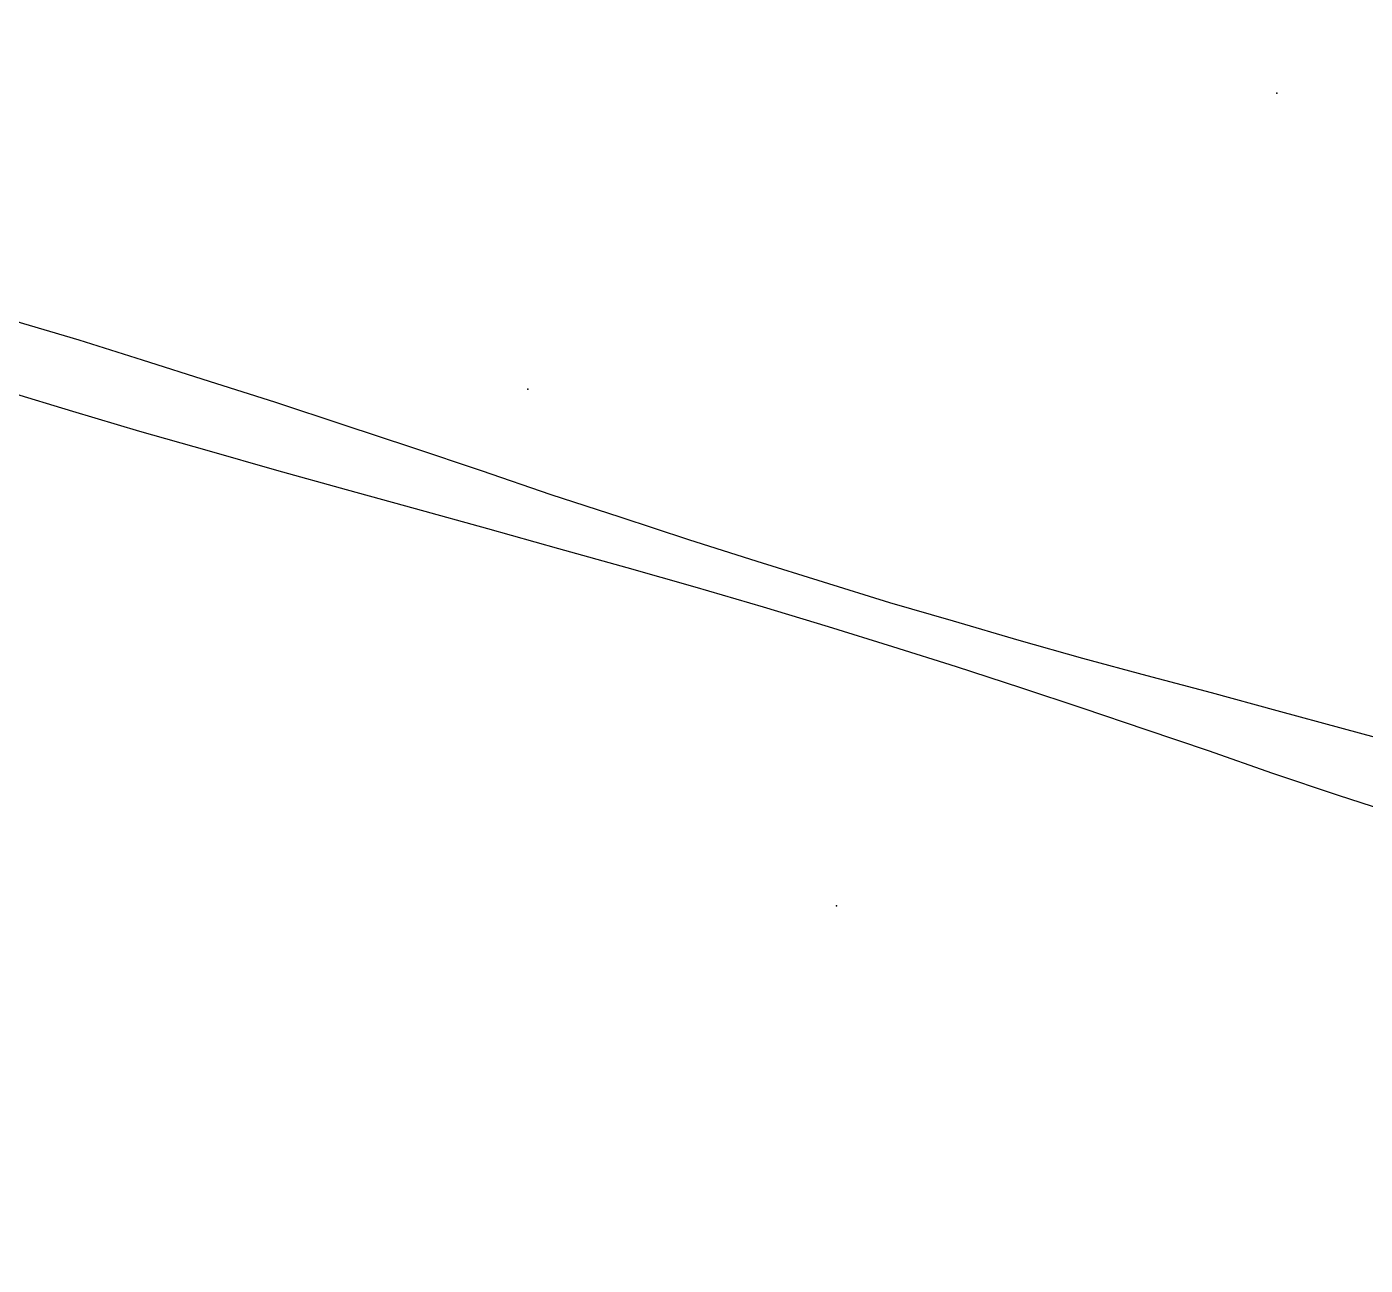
# Model space of a CAD drawing. Header units: metres. Extents: x -3.8 to 40, y -6 to 7.
# Drawn here: x 19.126 to 21.145, y -2.806 to -0.938 of the extents above; entities that cross this region are included whole.
import ezdxf

# ---------------------------------------------------------------- set-up
doc = ezdxf.new("R2010")
doc.units = ezdxf.units.M
for name, color, linetype in [('PATH', 1, 'Continuous'), ('POINTS', 5, 'Continuous'), ('WALLS', 2, 'Continuous')]:
    doc.layers.add(name, color=color, linetype=linetype)

msp = doc.modelspace()

# ---------------------------------------------------------------- linework, layer by layer
at = {"layer": 'PATH'}
for points in [[(21.214, -2.025, 1.176), (21.112, -1.997, 1.168), (21.012, -1.97, 1.16), (20.913, -1.943, 1.153), (20.816, -1.917, 1.148), (20.719, -1.891, 1.15), (20.623, -1.864, 1.146), (20.524, -1.835, 1.136), (20.428, -1.807, 1.13), (20.328, -1.776, 1.123), (20.228, -1.745, 1.117), (20.125, -1.712, 1.115), (20.021, -1.678, 1.113), (19.917, -1.644, 1.109), (19.812, -1.608, 1.098), (19.707, -1.573, 1.089), (19.605, -1.539, 1.084), (19.502, -1.505, 1.086), (19.402, -1.473, 1.082), (19.301, -1.441, 1.073), (19.205, -1.411, 1.068), (19.108, -1.382, 1.059)], [(19.099, -1.489, 1.062), (19.195, -1.518, 1.069), (19.296, -1.548, 1.074), (19.398, -1.577, 1.08), (19.503, -1.607, 1.079), (19.608, -1.636, 1.087), (19.712, -1.665, 1.091), (19.821, -1.695, 1.1), (19.928, -1.725, 1.106), (20.031, -1.754, 1.11), (20.134, -1.783, 1.116), (20.237, -1.813, 1.118), (20.335, -1.843, 1.125), (20.432, -1.873, 1.131), (20.528, -1.903, 1.138), (20.625, -1.935, 1.141), (20.719, -1.966, 1.14), (20.814, -1.998, 1.148), (20.908, -2.03, 1.152), (21.005, -2.064, 1.165), (21.104, -2.097, 1.171), (21.205, -2.13, 1.171)]]:
    msp.add_polyline3d(points, dxfattribs=at)
at = {"layer": 'POINTS'}
for p in [(21.0118, -1.0384, 2.3067), (19.8821, -1.4846, 3.2659), (20.3477, -2.2642, 3.2852)]:
    msp.add_point(p, dxfattribs=at)
at = {"layer": 'WALLS', "color": 3}
for points in [[(0, 6, -0.2), (40, -6, -0.2), (0, -6, -0.2)], [(0, -6), (40, 6), (0, 6)], [(40, -6), (40, 6), (0, -6)], [(40, 6, -0.2), (40, -6, -0.2), (0, 6, -0.2)]]:
    msp.add_3dface(points, dxfattribs=at)

doc.saveas('drawing.dxf')
